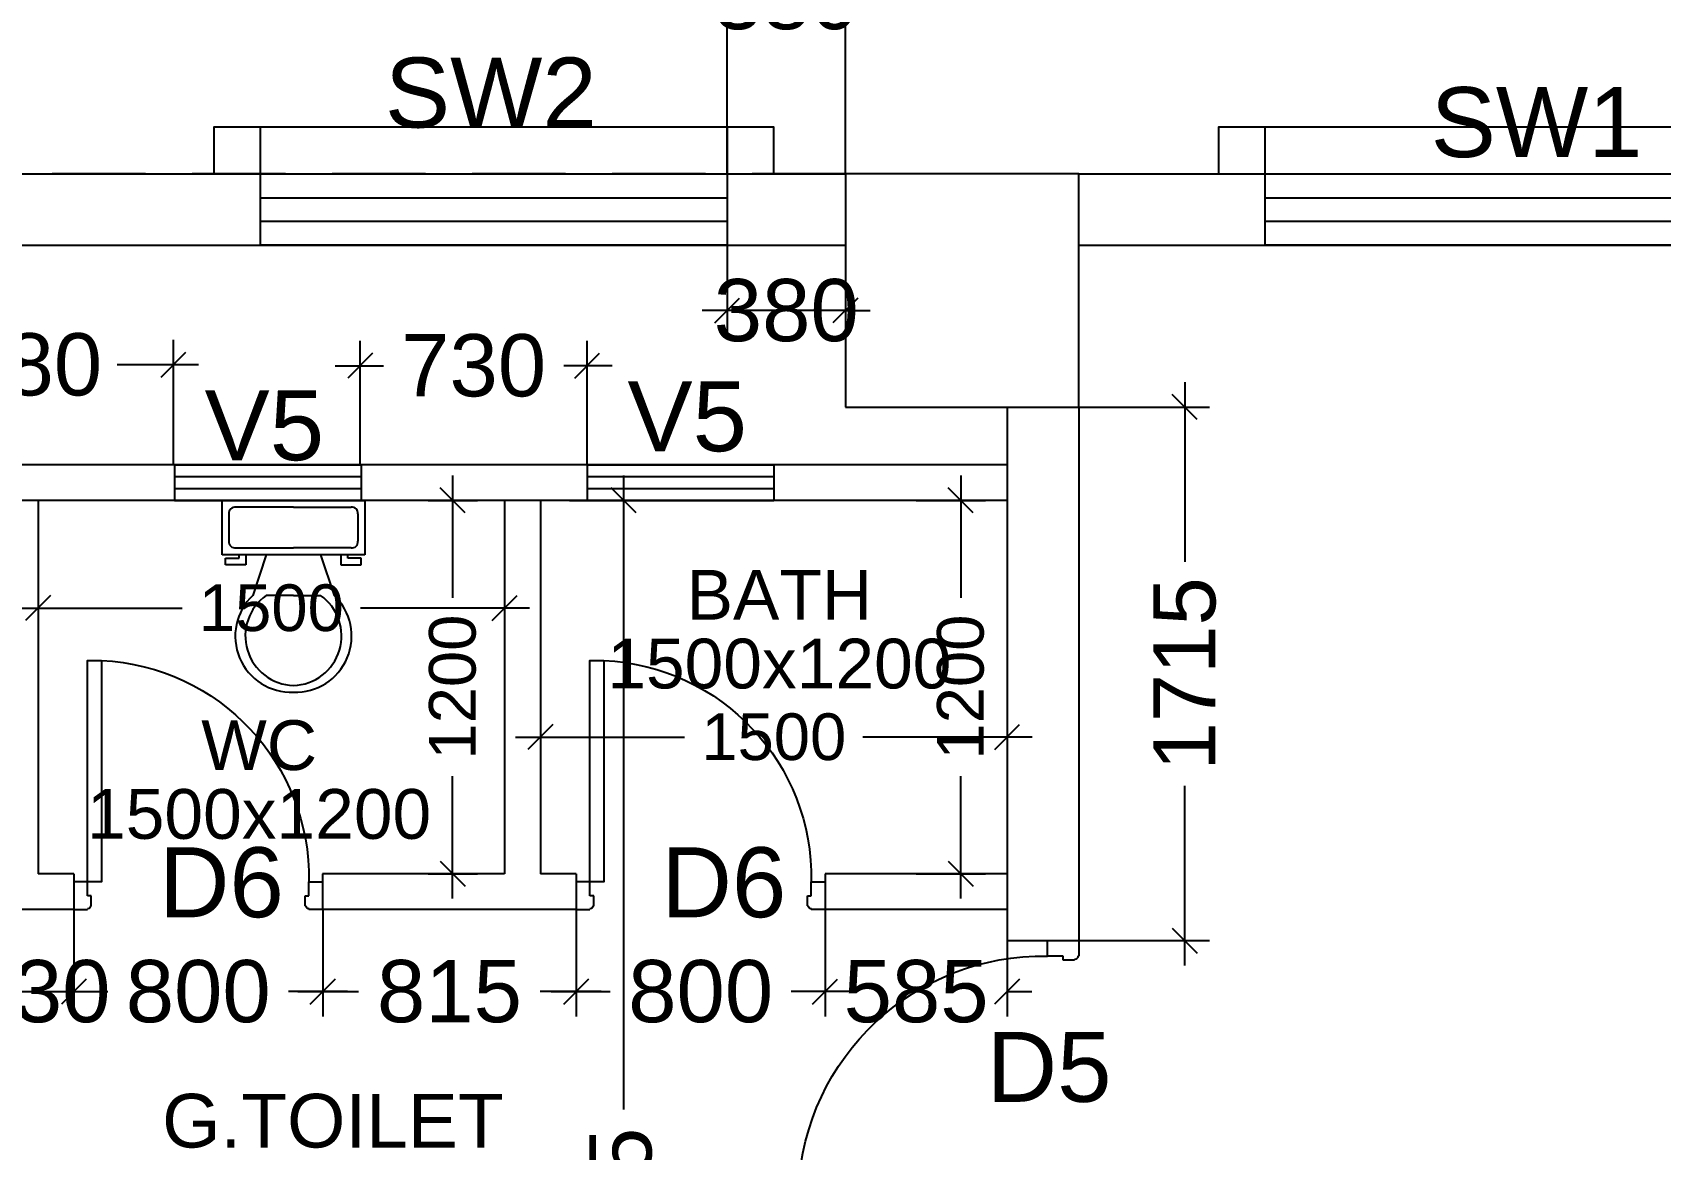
# Model space of a CAD drawing. Extents: x 7897917 to 8423973, y -6487334 to -6173396.
# Drawn here: x 7922551 to 7927784, y -6340152 to -6336561 of the extents above; entities that cross this region are included whole.
import ezdxf
from ezdxf.enums import TextEntityAlignment as Align

# ---------------------------------------------------------------- set-up
doc = ezdxf.new("R2010")
doc.units = 0
doc.header["$LTSCALE"] = 600
doc.header["$MEASUREMENT"] = 0
doc.header["$PDMODE"] = 35
doc.linetypes.add('DASHED', pattern=[0.75, 0.5, -0.25])
doc.layers.get('0').update_dxf_attribs({"linetype": 'CONTINUOUS'})
doc.layers.get('Defpoints').update_dxf_attribs({"linetype": 'CONTINUOUS'})
for name, color, linetype in [('chajja', 7, 'CONTINUOUS'), ('DIM', 8, 'CONTINUOUS'), ('DIM-TEXT', 8, 'CONTINUOUS'), ('DOOR', 32, 'CONTINUOUS'), ('Ele Proje.', 7, 'CONTINUOUS'), ('Fixed Glass', 171, 'CONTINUOUS'), ('joinery', 7, 'CONTINUOUS'), ('LA-column', 3, 'CONTINUOUS'), ('Room Dim', 1, 'CONTINUOUS'), ('T Wall', 8, 'CONTINUOUS'), ('TEXT', 6, 'CONTINUOUS'), ('toi-fix', 46, 'CONTINUOUS'), ('Wall', 1, 'CONTINUOUS'), ('Walls', 7, 'CONTINUOUS'), ('WIN', 151, 'CONTINUOUS'), ('Working Dim', 5, 'CONTINUOUS')]:
    doc.layers.add(name, color=color, linetype=linetype)
doc.styles.add('ari', font='arial.ttf')
doc.styles.add('ARIAL', font='arial.ttf')
doc.styles.add('RT', font='romant.shx')
doc.styles.get("Standard").update_dxf_attribs({"font": 'romans.shx'})
doc.dimstyles.new('int. dim', dxfattribs={"dimtxt": 450, "dimasz": 80, "dimexe": 80, "dimexo": 0, "dimgap": 70, "dimtad": 0, "dimdec": 0, "dimzin": 12, "dimdsep": 46, "dimtxsty": 'ari', "dimblk": 'OBLIQUE', "dimcen": 2, "dimdle": 80, "dimclrd": 256, "dimclre": 256, "dimclrt": 6, "dimadec": 0, "dimazin": 0, "dimtfac": 1, "dimtdec": 0, "dimtix": 1, "dimtmove": 2, "dimatfit": 3, "dimfxl": 1, "dimtolj": 1, "dimtzin": 0, "dimlwd": -1, "dimlwe": -1, "dimarcsym": 0})
doc.dimstyles.new('STANDARD$0', dxfattribs={"dimscale": 0, "dimtxt": 150, "dimasz": 125, "dimexe": 0.75, "dimexo": 1, "dimgap": 25, "dimtad": 1, "dimdec": 0, "dimdsep": 46, "dimtxsty": 'Standard', "dimblk1": 'DOT', "dimblk2": 'DOT', "dimsah": 1, "dimcen": 2.5, "dimclrd": 1, "dimclre": 1, "dimclrt": 3, "dimadec": 0, "dimazin": 0, "dimtfac": 1, "dimtdec": 0, "dimtmove": 0, "dimatfit": 3, "dimldrblk": 'DOT', "dimfxl": 1, "dimtolj": 1, "dimtzin": 0, "dimarcsym": 0})
doc.dimstyles.new('TEXT', dxfattribs={"dimscale": 0, "dimtxt": 600, "dimasz": 300, "dimexe": 300, "dimexo": 30, "dimgap": 50, "dimtad": 0, "dimdec": 0, "dimzin": 0, "dimdsep": 46, "dimtxsty": 'RT', "dimblk": 'OBLIQUE', "dimcen": 0.09, "dimdle": 300, "dimclrd": 256, "dimclre": 256, "dimclrt": 170, "dimadec": 0, "dimazin": 0, "dimtfac": 1, "dimtdec": 0, "dimtofl": 0, "dimtmove": 2, "dimatfit": 3, "dimfxl": 1, "dimfrac": 2, "dimtolj": 1, "dimtzin": 0, "dimlwd": -1, "dimlwe": -1, "dimarcsym": 0})

# ---------------------------------------------------------------- blocks, each defined once
blk = doc.blocks.new('Z$W@#1841')
at = {"layer": 'DOOR'}
for p, q in [((-267.6, -167.4), (-317.3, -167.4)), ((-317.3, -167.4), (-317.3, -267.4)), ((-267.6, -217.9), (-267.6, -167.4)), ((533, -217.9), (533, -167.4)), ((533, -167.4), (582.7, -167.4)), ((582.7, -167.4), (582.7, -267.4)), ((-254.1, -217.9), (-267.6, -217.9)), ((-254.1, -253.9), (-256.3, -253.9)), ((-254.1, -253.9), (-254.1, -217.9)), ((519.5, -253.9), (519.5, -217.9)), ((519.5, -217.9), (533, -217.9)), ((519.5, -253.9), (521.7, -253.9)), ((-317.3, -267.4), (-267.6, -267.4)), ((-267.6, -267.4), (-267.6, -265.2)), ((533, -267.4), (533, -265.2)), ((582.7, -267.4), (533, -267.4))]:
    blk.add_line(p, q, dxfattribs=at)
blk.add_lwpolyline([(482.5, 633.2), (482.5, -167.4), (533, -167.4), (533, 633.2)], close=True, dxfattribs=at)
at = {"layer": 'DOOR', "color": 145}
blk.add_arc((518.4, -152.1), 786.1, 92.6177, 181.1129, dxfattribs=at)
at = {"layer": 'DOOR'}
for centre, start, end in [((-267.6, -253.9), 270, 0), ((533, -253.9), 180, 270)]:
    blk.add_arc(centre, 11.2, start, end, dxfattribs=at)
blk = doc.blocks.new('A$C70ED7303')
at = {"layer": 'toi-fix', "color": 8}
for p, q in [((0, 0), (229, 0)), ((229, 0), (229, -174.4)), ((-229, 0), (0, 0)), ((-229, -174.4), (-229, 0)), ((-207.2, -43.6), (-207.2, -130.8)), ((0, -21.8), (-185.4, -21.8)), ((0, -21.8), (185.4, -21.8)), ((207.2, -43.6), (207.2, -130.8)), ((-185.4, -152.6), (0, -152.6)), ((185.4, -152.6), (0, -152.6)), ((229, -174.4), (-229, -174.4)), ((-218.1, -207.2), (-218.1, -185.4)), ((-218.1, -185.4), (-174.4, -185.4)), ((-152.6, -207.2), (-218.1, -207.2)), ((-174.4, -185.4), (-174.4, -174.4)), ((-152.6, -174.4), (-152.6, -207.2)), ((-87.2, -174.4), (-130.8, -305.3)), ((87.2, -174.4), (130.8, -305.3)), ((152.6, -174.4), (152.6, -207.2)), ((152.6, -207.2), (218.1, -207.2)), ((174.4, -185.4), (174.4, -174.4)), ((218.1, -185.4), (174.4, -185.4)), ((218.1, -207.2), (218.1, -185.4)), ((0, -305.3), (-87.2, -305.3)), ((0, -305.3), (87.2, -305.3))]:
    blk.add_line(p, q, dxfattribs=at)
for centre, major_axis, start_param, end_param in [((-188.1, -40.9), (13.6, -13.6), 2.214297, 4.068888), ((188.1, -40.9), (13.6, -13.6), 0.643501, 2.498091), ((-188.1, -133.6), (-13.6, -13.6), 5.35589, 7.21048), ((188.1, -133.6), (-13.6, -13.6), 0.643501, 2.498091), ((-6.6, -436.2), (-127.6, -127.6), 4.686239, 7.105146), ((4.7, -435.5), (-112.7, -112.7), 4.541602, 7.039318), ((6.6, -436.2), (55.8, -171.6), -0.351019, 2.067888), ((-4.7, -435.5), (-112.7, -112.7), 0.814663, 3.31238)]:
    blk.add_ellipse(centre, major_axis=major_axis, ratio=1, start_param=start_param, end_param=end_param, dxfattribs=at)
blk = doc.blocks.new('_Oblique')
at = {"color": 0, "linetype": 'ByBlock', "lineweight": -2}
blk.add_line((-0.5, -0.5), (0.5, 0.5), dxfattribs=at)
blk = doc.blocks.new('*D237')
at = {"layer": 'Defpoints', "color": 0, "transparency": 16777216}
for p in [(7924183.8, -6338327.2, 5.1), (7925683.9, -6338327.2, 10.3), (7925683.9, -6338826)]:
    blk.add_point(p, dxfattribs=at)
at = {"layer": 'Working Dim', "transparency": 16777216}
for p, q in [((7924183.8, -6338327.2), (7924183.8, -6338906)), ((7925683.9, -6338327.2), (7925683.9, -6338906)), ((7924103.8, -6338826), (7924647.2, -6338826)), ((7925763.9, -6338826), (7925220.5, -6338826))]:
    blk.add_line(p, q, dxfattribs=at)
at = {"layer": 'Working Dim', "transparency": 16777216, "xscale": 80, "yscale": 80, "zscale": 80, "rotation": 180}
blk.add_blockref('_Oblique', (7924183.8, -6338826), dxfattribs=at)
at = {"layer": 'Working Dim', "transparency": 16777216, "xscale": 80, "yscale": 80, "zscale": 80}
blk.add_blockref('_Oblique', (7925683.9, -6338826), dxfattribs=at)
at = {"layer": 'Working Dim', "color": 6, "transparency": 16777216, "insert": (7924933.8, -6338826), "char_height": 150, "attachment_point": 5, "style": 'ari'}
blk.add_mtext('\\A1;1500', dxfattribs=at)
blk = doc.blocks.new('*D244')
at = {"layer": 'Defpoints', "color": 0, "transparency": 16777216}
for p in [(7959834, -6333844.6), (7918773.9, -6337015.4, 5.1), (7959834, -6337152.6, -3)]:
    blk.add_point(p, dxfattribs=at)
at = {"layer": 'DIM', "color": 8, "transparency": 16777216}
for p, q in [((7918773.9, -6337015.4), (7918773.9, -6333544.6)), ((7959834, -6337152.6), (7959834, -6333544.6)), ((7918473.9, -6333844.6), (7937596, -6333844.6)), ((7960134, -6333844.6), (7941011.9, -6333844.6))]:
    blk.add_line(p, q, dxfattribs=at)
at = {"layer": 'DIM', "color": 8, "transparency": 16777216, "xscale": 300, "yscale": 300, "zscale": 300, "rotation": 180}
blk.add_blockref('_Oblique', (7918773.9, -6333844.6), dxfattribs=at)
at = {"layer": 'DIM', "color": 8, "transparency": 16777216, "xscale": 300, "yscale": 300, "zscale": 300}
blk.add_blockref('_Oblique', (7959834, -6333844.6), dxfattribs=at)
at = {"layer": 'DIM', "color": 7, "transparency": 16777216, "insert": (7939304, -6333844.6), "char_height": 750, "attachment_point": 5, "style": 'ari'}
blk.add_mtext('\\A1;41.06m', dxfattribs=at)
blk = doc.blocks.new('*D247')
at = {"layer": 'Defpoints', "color": 0, "transparency": 16777216}
for p in [(8038813.9, -6332733.4), (7918773.9, -6337015.4, 5.1), (8038813.9, -6337015.4, -42.2)]:
    blk.add_point(p, dxfattribs=at)
at = {"layer": 'DIM', "color": 8, "transparency": 16777216}
for p, q in [((7918773.9, -6337015.4), (7918773.9, -6332433.4)), ((8038813.9, -6337015.4), (8038813.9, -6332433.4)), ((7918473.9, -6332733.4), (7976845, -6332733.4)), ((8039113.9, -6332733.4), (7980742.8, -6332733.4))]:
    blk.add_line(p, q, dxfattribs=at)
at = {"layer": 'DIM', "color": 8, "transparency": 16777216, "xscale": 300, "yscale": 300, "zscale": 300, "rotation": 180}
blk.add_blockref('_Oblique', (7918773.9, -6332733.4), dxfattribs=at)
at = {"layer": 'DIM', "color": 8, "transparency": 16777216, "xscale": 300, "yscale": 300, "zscale": 300}
blk.add_blockref('_Oblique', (8038813.9, -6332733.4), dxfattribs=at)
at = {"layer": 'DIM', "color": 7, "transparency": 16777216, "insert": (7978793.9, -6332733.4), "char_height": 750, "attachment_point": 5, "style": 'ari'}
blk.add_mtext('\\A1;120.04m', dxfattribs=at)
blk = doc.blocks.new('*D287')
at = {"layer": 'Defpoints', "color": 0, "transparency": 16777216}
for p in [(7924277.4, -6338065.4, 5.1), (7924451, -6338065.4), (7924277.4, -6341740.4, -7.4)]:
    blk.add_point(p, dxfattribs=at)
at = {"layer": 'Working Dim', "transparency": 16777216}
for p, q in [((7924451, -6337985.4), (7924451, -6340023.2)), ((7924277.4, -6338065.4), (7924531, -6338065.4)), ((7924451, -6341820.4), (7924451, -6340761.8)), ((7924277.4, -6341740.4), (7924531, -6341740.4))]:
    blk.add_line(p, q, dxfattribs=at)
at = {"layer": 'Working Dim', "transparency": 16777216, "xscale": 80, "yscale": 80, "zscale": 80}
for p, rotation in [((7924451, -6338065.4), 90), ((7924451, -6341740.4), 270)]:
    blk.add_blockref('_Oblique', p, dxfattribs=dict(at, rotation=rotation))
at = {"layer": 'Working Dim', "color": 6, "transparency": 16777216, "insert": (7924442.4, -6340392.5), "char_height": 200, "attachment_point": 5, "rotation": 90, "style": 'ari'}
blk.add_mtext('\\A1;3675', dxfattribs=at)
blk = doc.blocks.new('*D290')
at = {"layer": 'Defpoints', "color": 0, "transparency": 16777216}
for p in [(7922568.8, -6338254.4, 5.1), (7924068.8, -6338288, 5.1), (7924068.8, -6338411.3)]:
    blk.add_point(p, dxfattribs=at)
at = {"layer": 'Working Dim', "transparency": 16777216}
for p, q in [((7922568.8, -6338254.4), (7922568.8, -6338491.3)), ((7924068.8, -6338288), (7924068.8, -6338491.3)), ((7922488.8, -6338411.3), (7923032.1, -6338411.3)), ((7924148.8, -6338411.3), (7923605.4, -6338411.3))]:
    blk.add_line(p, q, dxfattribs=at)
at = {"layer": 'Working Dim', "transparency": 16777216, "xscale": 80, "yscale": 80, "zscale": 80, "rotation": 180}
blk.add_blockref('_Oblique', (7922568.8, -6338411.3), dxfattribs=at)
at = {"layer": 'Working Dim', "transparency": 16777216, "xscale": 80, "yscale": 80, "zscale": 80}
blk.add_blockref('_Oblique', (7924068.8, -6338411.3), dxfattribs=at)
at = {"layer": 'Working Dim', "color": 6, "transparency": 16777216, "insert": (7923318.8, -6338411.3), "char_height": 150, "attachment_point": 5, "style": 'ari'}
blk.add_mtext('\\A1;1500', dxfattribs=at)
blk = doc.blocks.new('*D291')
at = {"layer": 'Defpoints', "color": 0, "transparency": 16777216}
for p in [(7923823.1, -6338065.4, 5.1), (7923901.6, -6338065.4), (7923823.1, -6339265.4, 5.1)]:
    blk.add_point(p, dxfattribs=at)
at = {"layer": 'Working Dim', "transparency": 16777216}
for p, q in [((7923901.6, -6337985.4), (7923901.6, -6338378.7)), ((7923823.1, -6338065.4), (7923981.6, -6338065.4)), ((7923901.6, -6339345.4), (7923901.6, -6338952)), ((7923823.1, -6339265.4), (7923981.6, -6339265.4))]:
    blk.add_line(p, q, dxfattribs=at)
at = {"layer": 'Working Dim', "transparency": 16777216, "xscale": 80, "yscale": 80, "zscale": 80}
for p, rotation in [((7923901.6, -6338065.4), 90), ((7923901.6, -6339265.4), 270)]:
    blk.add_blockref('_Oblique', p, dxfattribs=dict(at, rotation=rotation))
at = {"layer": 'Working Dim', "color": 6, "transparency": 16777216, "insert": (7923901.6, -6338665.4), "char_height": 150, "attachment_point": 5, "rotation": 90, "style": 'ari'}
blk.add_mtext('\\A1;1200', dxfattribs=at)
blk = doc.blocks.new('*D292')
at = {"layer": 'Defpoints', "color": 0, "transparency": 16777216}
for p in [(7925391.3, -6338065.4, 5.1), (7925534.6, -6338065.4), (7925391.3, -6339265.4, 5.1)]:
    blk.add_point(p, dxfattribs=at)
at = {"layer": 'Working Dim', "transparency": 16777216}
for p, q in [((7925534.6, -6337985.4), (7925534.6, -6338378.7)), ((7925391.3, -6338065.4), (7925614.6, -6338065.4)), ((7925534.6, -6339345.4), (7925534.6, -6338952)), ((7925391.3, -6339265.4), (7925614.6, -6339265.4))]:
    blk.add_line(p, q, dxfattribs=at)
at = {"layer": 'Working Dim', "transparency": 16777216, "xscale": 80, "yscale": 80, "zscale": 80}
for p, rotation in [((7925534.6, -6338065.4), 90), ((7925534.6, -6339265.4), 270)]:
    blk.add_blockref('_Oblique', p, dxfattribs=dict(at, rotation=rotation))
at = {"layer": 'Working Dim', "color": 6, "transparency": 16777216, "insert": (7925534.6, -6338665.4), "char_height": 150, "attachment_point": 5, "rotation": 90, "style": 'ari'}
blk.add_mtext('\\A1;1200', dxfattribs=at)
blk = doc.blocks.new('*D1112')
at = {"layer": 'Defpoints', "color": 0, "transparency": 16777216}
for p in [(7924783.9, -6337245.4, 47.4), (7925163.9, -6337245.4, 47.4), (7924783.9, -6337455)]:
    blk.add_point(p, dxfattribs=at)
at = {"layer": 'Working Dim', "transparency": 16777216}
for p, q in [((7924783.9, -6337245.4), (7924783.9, -6337535)), ((7925163.9, -6337245.4), (7925163.9, -6337535)), ((7924783.9, -6337455), (7924703.9, -6337455)), ((7925163.9, -6337455), (7924783.9, -6337455)), ((7925163.9, -6337455), (7925243.9, -6337455))]:
    blk.add_line(p, q, dxfattribs=at)
at = {"layer": 'Working Dim', "transparency": 16777216, "xscale": 80, "yscale": 80, "zscale": 80}
blk.add_blockref('_Oblique', (7924783.9, -6337455), dxfattribs=at)
at = {"layer": 'Working Dim', "transparency": 16777216, "xscale": 80, "yscale": 80, "zscale": 80, "rotation": 180}
blk.add_blockref('_Oblique', (7925163.9, -6337455), dxfattribs=at)
at = {"layer": 'Working Dim', "color": 6, "transparency": 16777216, "insert": (7924973.9, -6337455), "char_height": 200, "attachment_point": 5, "style": 'ari'}
blk.add_mtext('\\A1;380', dxfattribs=at)
blk = doc.blocks.new('*D1114')
at = {"layer": 'Defpoints', "color": 0, "transparency": 16777216}
for p in [(7923004.3, -6337629.3), (7921924.2, -6337950.4), (7923004.3, -6337950.4)]:
    blk.add_point(p, dxfattribs=at)
at = {"layer": 'Working Dim', "transparency": 16777216}
for p, q in [((7921924.2, -6337950.4), (7921924.2, -6337549.3)), ((7923004.3, -6337950.4), (7923004.3, -6337549.3)), ((7921844.2, -6337629.3), (7922105.4, -6337629.3)), ((7923084.3, -6337629.3), (7922823.1, -6337629.3))]:
    blk.add_line(p, q, dxfattribs=at)
at = {"layer": 'Working Dim', "transparency": 16777216, "xscale": 80, "yscale": 80, "zscale": 80, "rotation": 180}
blk.add_blockref('_Oblique', (7921924.2, -6337629.3), dxfattribs=at)
at = {"layer": 'Working Dim', "transparency": 16777216, "xscale": 80, "yscale": 80, "zscale": 80}
blk.add_blockref('_Oblique', (7923004.3, -6337629.3), dxfattribs=at)
at = {"layer": 'Working Dim', "color": 6, "transparency": 16777216, "insert": (7922464.3, -6337629.3), "char_height": 200, "attachment_point": 5, "style": 'ari'}
blk.add_mtext('\\A1;1080', dxfattribs=at)
blk = doc.blocks.new('*D1115')
at = {"layer": 'Defpoints', "color": 0, "transparency": 16777216}
for p in [(7924333.9, -6337632.3), (7923604.3, -6337950.4), (7924333.9, -6337950.4)]:
    blk.add_point(p, dxfattribs=at)
at = {"layer": 'Working Dim', "transparency": 16777216}
for p, q in [((7923604.3, -6337950.4), (7923604.3, -6337552.3)), ((7924333.9, -6337950.4), (7924333.9, -6337552.3)), ((7923524.3, -6337632.3), (7923679.3, -6337632.3)), ((7924413.9, -6337632.3), (7924258.9, -6337632.3))]:
    blk.add_line(p, q, dxfattribs=at)
at = {"layer": 'Working Dim', "transparency": 16777216, "xscale": 80, "yscale": 80, "zscale": 80, "rotation": 180}
blk.add_blockref('_Oblique', (7923604.3, -6337632.3), dxfattribs=at)
at = {"layer": 'Working Dim', "transparency": 16777216, "xscale": 80, "yscale": 80, "zscale": 80}
blk.add_blockref('_Oblique', (7924333.9, -6337632.3), dxfattribs=at)
at = {"layer": 'Working Dim', "color": 6, "transparency": 16777216, "insert": (7923969.1, -6337632.3), "char_height": 200, "attachment_point": 5, "style": 'ari'}
blk.add_mtext('\\A1;730', dxfattribs=at)
blk = doc.blocks.new('*D1122')
at = {"layer": 'Defpoints', "color": 0, "transparency": 16777216}
for p in [(7924783.9, -6336452.1), (7924783.9, -6337015.4), (7925163.9, -6337015.4)]:
    blk.add_point(p, dxfattribs=at)
at = {"layer": 'Working Dim', "transparency": 16777216}
for p, q in [((7924783.9, -6337015.4), (7924783.9, -6336372.1)), ((7925163.9, -6337015.4), (7925163.9, -6336372.1)), ((7924783.9, -6336452.1), (7924703.9, -6336452.1)), ((7925163.9, -6336452.1), (7924783.9, -6336452.1)), ((7925163.9, -6336452.1), (7925243.9, -6336452.1))]:
    blk.add_line(p, q, dxfattribs=at)
at = {"layer": 'Working Dim', "transparency": 16777216, "xscale": 80, "yscale": 80, "zscale": 80}
blk.add_blockref('_Oblique', (7924783.9, -6336452.1), dxfattribs=at)
at = {"layer": 'Working Dim', "transparency": 16777216, "xscale": 80, "yscale": 80, "zscale": 80, "rotation": 180}
blk.add_blockref('_Oblique', (7925163.9, -6336452.1), dxfattribs=at)
at = {"layer": 'Working Dim', "color": 6, "transparency": 16777216, "insert": (7924973.9, -6336452.1), "char_height": 200, "attachment_point": 5, "style": 'ari'}
blk.add_mtext('\\A1;380', dxfattribs=at)
blk = doc.blocks.new('*D1427')
at = {"layer": 'Defpoints', "color": 0, "transparency": 16777216}
for p in [(7925913.9, -6337765.4), (7925913.9, -6339480.4), (7926254.8, -6339480.4)]:
    blk.add_point(p, dxfattribs=at)
at = {"layer": 'Working Dim', "transparency": 16777216}
for p, q in [((7926254.8, -6337685.4), (7926254.8, -6338262.9)), ((7925913.9, -6337765.4), (7926334.8, -6337765.4)), ((7926254.8, -6339560.4), (7926254.8, -6338982.8)), ((7925913.9, -6339480.4), (7926334.8, -6339480.4))]:
    blk.add_line(p, q, dxfattribs=at)
at = {"layer": 'Working Dim', "transparency": 16777216, "xscale": 80, "yscale": 80, "zscale": 80}
for p, rotation in [((7926254.8, -6337765.4), 90), ((7926254.8, -6339480.4), 270)]:
    blk.add_blockref('_Oblique', p, dxfattribs=dict(at, rotation=rotation))
at = {"layer": 'Working Dim', "color": 6, "transparency": 16777216, "insert": (7926254.8, -6338622.9), "char_height": 200, "attachment_point": 5, "rotation": 90, "style": 'ari'}
blk.add_mtext('\\A1;1715', dxfattribs=at)
blk = doc.blocks.new('*D1699')
at = {"layer": 'Defpoints', "color": 0, "transparency": 16777216}
for p in [(7922453.8, -6339380.4), (7922683.8, -6339380.4), (7922683.8, -6339644.1)]:
    blk.add_point(p, dxfattribs=at)
at = {"layer": 'Working Dim', "transparency": 16777216}
for p, q in [((7922453.8, -6339380.4), (7922453.8, -6339724.1)), ((7922683.8, -6339380.4), (7922683.8, -6339724.1)), ((7922453.8, -6339644.1), (7922373.8, -6339644.1)), ((7922453.8, -6339644.1), (7922683.8, -6339644.1)), ((7922683.8, -6339644.1), (7922763.8, -6339644.1))]:
    blk.add_line(p, q, dxfattribs=at)
at = {"layer": 'Working Dim', "transparency": 16777216, "xscale": 80, "yscale": 80, "zscale": 80}
blk.add_blockref('_Oblique', (7922453.8, -6339644.1), dxfattribs=at)
at = {"layer": 'Working Dim', "transparency": 16777216, "xscale": 80, "yscale": 80, "zscale": 80, "rotation": 180}
blk.add_blockref('_Oblique', (7922683.8, -6339644.1), dxfattribs=at)
at = {"layer": 'Working Dim', "color": 6, "transparency": 16777216, "insert": (7922568.8, -6339644.1), "char_height": 200, "attachment_point": 5, "style": 'ari'}
blk.add_mtext('\\A1;230', dxfattribs=at)
blk = doc.blocks.new('*D1700')
at = {"layer": 'Defpoints', "color": 0, "transparency": 16777216}
for p in [(7922683.8, -6339380.4), (7923483.8, -6339380.4), (7923483.8, -6339644.1)]:
    blk.add_point(p, dxfattribs=at)
at = {"layer": 'Working Dim', "transparency": 16777216}
for p, q in [((7922683.8, -6339380.4), (7922683.8, -6339724.1)), ((7923483.8, -6339380.4), (7923483.8, -6339724.1)), ((7922603.8, -6339644.1), (7922793, -6339644.1)), ((7923563.8, -6339644.1), (7923374.5, -6339644.1))]:
    blk.add_line(p, q, dxfattribs=at)
at = {"layer": 'Working Dim', "transparency": 16777216, "xscale": 80, "yscale": 80, "zscale": 80, "rotation": 180}
blk.add_blockref('_Oblique', (7922683.8, -6339644.1), dxfattribs=at)
at = {"layer": 'Working Dim', "transparency": 16777216, "xscale": 80, "yscale": 80, "zscale": 80}
blk.add_blockref('_Oblique', (7923483.8, -6339644.1), dxfattribs=at)
at = {"layer": 'Working Dim', "color": 6, "transparency": 16777216, "insert": (7923083.8, -6339644.1), "char_height": 200, "attachment_point": 5, "style": 'ari'}
blk.add_mtext('\\A1;800', dxfattribs=at)
blk = doc.blocks.new('*D1701')
at = {"layer": 'Defpoints', "color": 0, "transparency": 16777216}
for p in [(7923483.8, -6339380.4), (7924298.8, -6339380.4), (7924298.8, -6339644.1)]:
    blk.add_point(p, dxfattribs=at)
at = {"layer": 'Working Dim', "transparency": 16777216}
for p, q in [((7923483.8, -6339380.4), (7923483.8, -6339724.1)), ((7924298.8, -6339380.4), (7924298.8, -6339724.1)), ((7923403.8, -6339644.1), (7923599.4, -6339644.1)), ((7924378.8, -6339644.1), (7924183.1, -6339644.1))]:
    blk.add_line(p, q, dxfattribs=at)
at = {"layer": 'Working Dim', "transparency": 16777216, "xscale": 80, "yscale": 80, "zscale": 80, "rotation": 180}
blk.add_blockref('_Oblique', (7923483.8, -6339644.1), dxfattribs=at)
at = {"layer": 'Working Dim', "transparency": 16777216, "xscale": 80, "yscale": 80, "zscale": 80}
blk.add_blockref('_Oblique', (7924298.8, -6339644.1), dxfattribs=at)
at = {"layer": 'Working Dim', "color": 6, "transparency": 16777216, "insert": (7923891.3, -6339644.1), "char_height": 200, "attachment_point": 5, "style": 'ari'}
blk.add_mtext('\\A1;815', dxfattribs=at)
blk = doc.blocks.new('*D1702')
at = {"layer": 'Defpoints', "color": 0, "transparency": 16777216}
for p in [(7924298.8, -6339380.4), (7925098.8, -6339380.4), (7925098.8, -6339644.1)]:
    blk.add_point(p, dxfattribs=at)
at = {"layer": 'Working Dim', "transparency": 16777216}
for p, q in [((7924298.8, -6339380.4), (7924298.8, -6339724.1)), ((7925098.8, -6339380.4), (7925098.8, -6339724.1)), ((7924218.8, -6339644.1), (7924408, -6339644.1)), ((7925178.8, -6339644.1), (7924989.5, -6339644.1))]:
    blk.add_line(p, q, dxfattribs=at)
at = {"layer": 'Working Dim', "transparency": 16777216, "xscale": 80, "yscale": 80, "zscale": 80, "rotation": 180}
blk.add_blockref('_Oblique', (7924298.8, -6339644.1), dxfattribs=at)
at = {"layer": 'Working Dim', "transparency": 16777216, "xscale": 80, "yscale": 80, "zscale": 80}
blk.add_blockref('_Oblique', (7925098.8, -6339644.1), dxfattribs=at)
at = {"layer": 'Working Dim', "color": 6, "transparency": 16777216, "insert": (7924698.8, -6339644.1), "char_height": 200, "attachment_point": 5, "style": 'ari'}
blk.add_mtext('\\A1;800', dxfattribs=at)
blk = doc.blocks.new('*D1703')
at = {"layer": 'Defpoints', "color": 0, "transparency": 16777216}
for p in [(7925098.8, -6339380.4), (7925683.8, -6339380.4), (7925683.8, -6339644.1)]:
    blk.add_point(p, dxfattribs=at)
at = {"layer": 'Working Dim', "transparency": 16777216}
for p, q in [((7925098.8, -6339380.4), (7925098.8, -6339724.1)), ((7925683.8, -6339380.4), (7925683.8, -6339724.1)), ((7925098.8, -6339644.1), (7925018.8, -6339644.1)), ((7925098.8, -6339644.1), (7925099.6, -6339644.1)), ((7925683.8, -6339644.1), (7925683, -6339644.1)), ((7925683.8, -6339644.1), (7925763.8, -6339644.1))]:
    blk.add_line(p, q, dxfattribs=at)
at = {"layer": 'Working Dim', "transparency": 16777216, "xscale": 80, "yscale": 80, "zscale": 80}
blk.add_blockref('_Oblique', (7925098.8, -6339644.1), dxfattribs=at)
at = {"layer": 'Working Dim', "transparency": 16777216, "xscale": 80, "yscale": 80, "zscale": 80, "rotation": 180}
blk.add_blockref('_Oblique', (7925683.8, -6339644.1), dxfattribs=at)
at = {"layer": 'Working Dim', "color": 6, "transparency": 16777216, "insert": (7925391.3, -6339644.1), "char_height": 200, "attachment_point": 5, "style": 'ari'}
blk.add_mtext('\\A1;585', dxfattribs=at)
blk = doc.blocks.new('*D1724')
at = {"layer": 'Defpoints', "color": 0, "linetype": 'Continuous', "transparency": 16777216}
for p in [(7935541.5, -6335351), (7918773.9, -6337015.4, -0.2), (7935541.5, -6337015.4, 11187)]:
    blk.add_point(p, dxfattribs=at)
at = {"layer": 'DIM-TEXT', "transparency": 16777216}
for p, q in [((7918773.9, -6337015.4), (7918773.9, -6335051)), ((7935541.5, -6337015.4), (7935541.5, -6335051)), ((7918473.9, -6335351), (7921260.3, -6335351)), ((7935841.5, -6335351), (7933055, -6335351))]:
    blk.add_line(p, q, dxfattribs=at)
at = {"layer": 'DIM-TEXT', "linetype": 'Continuous', "transparency": 16777216, "xscale": 300, "yscale": 300, "zscale": 300, "rotation": 180}
blk.add_blockref('_Oblique', (7918773.9, -6335351), dxfattribs=at)
at = {"layer": 'DIM-TEXT', "linetype": 'Continuous', "transparency": 16777216, "xscale": 300, "yscale": 300, "zscale": 300}
blk.add_blockref('_Oblique', (7935541.5, -6335351), dxfattribs=at)
at = {"layer": 'DIM-TEXT', "color": 170, "linetype": 'Continuous', "transparency": 16777216, "insert": (7927157.7, -6335351), "char_height": 750, "attachment_point": 5, "style": 'ari'}
blk.add_mtext('\\A1;{\\H0.8x;ATTENDANT WAITING HALLS\\P(NIGHT STAY)}', dxfattribs=at)

msp = doc.modelspace()

# ---------------------------------------------------------------- linework, layer by layer
at = {"layer": 'chajja', "color": 8}
for p, q in [((7924783.907, -6336865.366), (7923283.907, -6336865.366)), ((7928313.691, -6336865.367), (7926513.691, -6336865.367))]:
    msp.add_line(p, q, dxfattribs=at)
at = {"layer": 'chajja', "color": 7, "linetype": 'DASHED'}
msp.add_line((7925163.907, -6337015.387), (7919523.907, -6337015.387), dxfattribs=at)
at = {"layer": 'Ele Proje.'}
for points in [[(7923283.907, -6337015.366), (7923283.907, -6336865.366), (7923133.907, -6336865.366), (7923133.907, -6337015.366)], [(7924933.907, -6337015.366), (7924933.907, -6336865.366), (7924783.907, -6336865.366), (7924783.907, -6337015.366)], [(7926513.691, -6337015.388), (7926513.691, -6336865.389), (7926363.691, -6336865.389), (7926363.691, -6337015.388)]]:
    msp.add_lwpolyline(points, dxfattribs=at)
at = {"layer": 'Fixed Glass'}
for points in [[(7924783.907, -6337015.366), (7924783.907, -6337245.366), (7923283.907, -6337245.366), (7923283.907, -6337015.366)], [(7924783.907, -6337092.387), (7924783.907, -6337168.387), (7923283.907, -6337168.387), (7923283.907, -6337092.387)]]:
    msp.add_lwpolyline(points, close=True, dxfattribs=at)
at = {"layer": 'LA-column', "color": 2}
msp.add_lwpolyline([(7925163.907, -6337765.366), (7925913.907, -6337765.366), (7925913.907, -6337015.366), (7925163.907, -6337015.366)], close=True, dxfattribs=at)
at = {"layer": 'T Wall', "color": 6, "linetype": 'Continuous'}
for p, q in [((7922568.771, -6338065.365), (7922568.771, -6339265.365)), ((7924068.771, -6338065.365), (7924068.771, -6339265.365)), ((7924183.771, -6338065.365), (7924183.771, -6339265.365)), ((7922683.771, -6339265.365), (7922568.771, -6339265.365)), ((7922683.771, -6339265.365), (7922683.771, -6339380.365)), ((7924068.771, -6339265.365), (7923483.771, -6339265.365)), ((7923483.771, -6339265.365), (7923483.771, -6339380.365)), ((7924298.771, -6339265.365), (7924183.771, -6339265.365)), ((7924298.771, -6339265.365), (7924298.771, -6339380.365)), ((7925683.771, -6339265.365), (7925098.771, -6339265.365)), ((7925098.771, -6339265.365), (7925098.771, -6339380.365)), ((7922683.771, -6339380.365), (7922453.771, -6339380.365)), ((7924298.771, -6339380.365), (7923483.771, -6339380.365)), ((7925683.771, -6339380.365), (7925098.771, -6339380.365))]:
    msp.add_line(p, q, dxfattribs=at)
at = {"layer": 'Wall', "linetype": 'Continuous'}
msp.add_line((7925683.907, -6338065.365), (7920953.907, -6338065.366), dxfattribs=at)
msp.add_lwpolyline([(7920723.907, -6337950.365), (7925683.907, -6337950.365)], dxfattribs=at)
at = {"layer": 'Walls'}
for p, q in [((7919523.907, -6337015.366), (7925163.907, -6337015.366)), ((7925913.644, -6337015.389), (7928913.644, -6337015.389)), ((7919523.907, -6337245.366), (7925163.907, -6337245.366)), ((7925913.644, -6337245.389), (7928913.644, -6337245.389))]:
    msp.add_line(p, q, dxfattribs=at)
at = {"layer": 'Walls', "linetype": 'Continuous'}
for p, q in [((7925683.907, -6337765.366), (7925683.907, -6339480.365)), ((7925913.907, -6337765.366), (7925913.907, -6339480.365)), ((7925913.907, -6337765.366), (7925913.907, -6339480.365)), ((7925683.907, -6339410.363), (7925683.907, -6339480.365)), ((7925683.907, -6339480.365), (7925913.907, -6339480.365))]:
    msp.add_line(p, q, dxfattribs=at)
at = {"layer": 'WIN', "linetype": 'Continuous'}
for p, q in [((7923007.291, -6337950.43), (7923607.291, -6337950.43)), ((7923007.291, -6337950.43), (7923007.291, -6338065.43)), ((7923607.291, -6337950.43), (7923607.291, -6338065.43)), ((7924333.907, -6337950.43), (7924933.907, -6337950.43)), ((7924333.907, -6337950.43), (7924333.907, -6338065.43)), ((7924933.907, -6337950.43), (7924933.907, -6338065.43)), ((7923007.291, -6337988.763), (7923607.291, -6337988.763)), ((7923007.291, -6338027.097), (7923607.291, -6338027.097)), ((7924333.907, -6337988.763), (7924933.907, -6337988.763)), ((7924333.907, -6338027.097), (7924933.907, -6338027.097)), ((7923007.291, -6338065.43), (7923607.291, -6338065.43)), ((7924333.907, -6338065.43), (7924933.907, -6338065.43))]:
    msp.add_line(p, q, dxfattribs=at)
for points in [[(7928313.691, -6337015.389), (7928313.691, -6337245.389), (7926513.691, -6337245.389), (7926513.691, -6337015.389)], [(7928313.691, -6337092.389), (7928313.691, -6337168.389), (7926513.691, -6337168.389), (7926513.691, -6337092.389)]]:
    msp.add_lwpolyline(points, close=True, dxfattribs=at)

# ---------------------------------------------------------------- block references
at = {"layer": 'DOOR', "linetype": 'Continuous', "xscale": -0.8887360580265522, "yscale": 0.8887360543012619, "zscale": 0.8887360539016385}
for p in [(7923201.652, -6339142.71), (7924816.652, -6339142.71)]:
    msp.add_blockref('Z$W@#1841', p, dxfattribs=at)
at = {"layer": 'DOOR', "linetype": 'Continuous', "xscale": -1, "rotation": 90}
msp.add_blockref('Z$W@#1841', (7925646.499, -6339797.65), dxfattribs=at)
at = {"layer": 'toi-fix', "linetype": 'Continuous'}
msp.add_blockref('A$C70ED7303', (7923389.809, -6338065.366), dxfattribs=at)

# ---------------------------------------------------------------- texts
at = {"layer": 'joinery', "style": 'ari'}
for s, p in [('SW2', (7924024.302, -6336866.774)), ('SW1', (7927385.87, -6336961.841)), ('V5', (7923296.288, -6337936.195, 3.336)), ('V5', (7924655.592, -6337907.28, 3.336))]:
    msp.add_text(s, height=225, dxfattribs=at).set_placement(p, align=Align.CENTER)
for s, p in [('D6', (7922957.277, -6339405.229, 5.131)), ('D6', (7924572.277, -6339405.229, 5.131)), ('D5', (7925617.824, -6339998.578, 5.131))]:
    msp.add_text(s, height=225, dxfattribs=at).set_placement(p)
at = {"layer": 'Room Dim', "style": 'ARIAL'}
for p in [(7924951.67, -6338669.749), (7923279.526, -6339153.129)]:
    msp.add_text('1500x1200', height=160, dxfattribs=at).set_placement(p, align=Align.CENTER)
at = {"layer": 'TEXT', "color": 7, "style": 'ARIAL'}
for s, height, p in [('BATH', 160, (7924951.67, -6338448.639)), ('WC', 160, (7923279.526, -6338932.019)), ('G.TOILET', 172.5, (7923516.666, -6340145.388))]:
    msp.add_text(s, height=height, dxfattribs=at).set_placement(p, align=Align.CENTER)

# ---------------------------------------------------------------- dimensions: what is measured, and where the dimension line sits
at = {"layer": 'DIM'}
for base, p2, picture, middle in [((8038813.926, -6332733.427), (8038813.926, -6337015.366, -42.231), '*D247', (7978793.916, -6332733.427)), ((7959834.046, -6333844.636), (7959834.046, -6337152.582, -2.972), '*D244', (7939303.977, -6333844.636))]:
    dim = msp.add_linear_dim(base=base, p1=(7918773.907, -6337015.366, 5.131), p2=p2, dimstyle='STANDARD$0', override={"dimscale": 1, "dimtxt": 750, "dimasz": 300, "dimexe": 300, "dimexo": 0, "dimgap": 1, "dimtad": 0, "dimdec": 2, "dimlfac": 0.001, "dimzin": 0, "dimpost": 'm', "dimtxsty": 'ari', "dimblk1": 'Oblique', "dimblk2": 'Oblique', "dimcen": 0, "dimdle": 300, "dimclrd": 8, "dimclre": 8, "dimclrt": 7, "dimadec": 2, "dimtdec": 2, "dimtmove": 2, "dimfxl": 0.75, "dimfrac": 1, "dimlwd": 65535, "dimlwe": 65535}, dxfattribs=at)
    dim.commit()
    dim.dimension.update_dxf_attribs({"geometry": picture, "text_midpoint": middle})
at = {"layer": 'DIM-TEXT', "linetype": 'Continuous'}
dim = msp.add_linear_dim(base=(7935541.455, -6335351.01, 0.191), p1=(7918773.907, -6337015.366), p2=(7935541.455, -6337015.409, 11187.172), angle=180, text='{\\H0.8x;ATTENDANT WAITING HALLS\\P(NIGHT STAY)}', dimstyle='TEXT', override={"dimscale": 1, "dimtxt": 750, "dimexo": 0, "dimtxsty": 'ari'}, dxfattribs=at)
dim.commit()
dim.dimension.update_dxf_attribs({"geometry": '*D1724', "text_midpoint": (7927157.681, -6335351.01, 0.191)})
at = {"layer": 'Working Dim'}
for base, p1, p2, override, picture, middle in [((7924783.907, -6336452.147), (7925163.907, -6337015.366), (7924783.907, -6337015.366), {"dimtxt": 200, "dimarcsym": 1}, '*D1122', (7924973.907, -6336452.147)), ((7923004.291, -6337629.283), (7921924.237, -6337950.43), (7923004.291, -6337950.365), {"dimtxt": 200, "dimarcsym": 1}, '*D1114', (7922464.264, -6337629.283)), ((7924333.907, -6337632.336), (7923604.291, -6337950.365), (7924333.907, -6337950.365), {"dimtxt": 200, "dimarcsym": 1}, '*D1115', (7923969.099, -6337632.336)), ((7924068.771, -6338411.308), (7922568.771, -6338254.363, 5.131), (7924068.771, -6338288.007, 5.131), {"dimtxt": 150}, '*D290', (7923318.771, -6338411.308)), ((7925683.907, -6338826.041), (7924183.771, -6338327.243, 5.131), (7925683.907, -6338327.243, 10.262), {"dimtxt": 150}, '*D237', (7924933.839, -6338826.041)), ((7922683.771, -6339644.07), (7922453.771, -6339380.365), (7922683.771, -6339380.365), {"dimtxt": 200, "dimarcsym": 1}, '*D1699', (7922568.771, -6339644.07)), ((7923483.771, -6339644.07), (7922683.771, -6339380.365), (7923483.771, -6339380.365), {"dimtxt": 200, "dimarcsym": 1}, '*D1700', (7923083.771, -6339644.07)), ((7924298.771, -6339644.07), (7923483.771, -6339380.365), (7924298.771, -6339380.365), {"dimtxt": 200, "dimarcsym": 1}, '*D1701', (7923891.271, -6339644.07)), ((7925098.771, -6339644.07), (7924298.771, -6339380.365), (7925098.771, -6339380.365), {"dimtxt": 200, "dimarcsym": 1}, '*D1702', (7924698.771, -6339644.07)), ((7925683.771, -6339644.07), (7925098.771, -6339380.365), (7925683.771, -6339380.365), {"dimtxt": 200, "dimarcsym": 1}, '*D1703', (7925391.271, -6339644.07))]:
    dim = msp.add_linear_dim(base=base, p1=p1, p2=p2, dimstyle='int. dim', override=override, dxfattribs=at)
    dim.commit()
    dim.dimension.update_dxf_attribs({"geometry": picture, "text_midpoint": middle})
for base, p1, p2, angle, override, picture, middle in [((7924783.907, -6337455.033, 14.83), (7925163.907, -6337245.366, 62.192), (7924783.907, -6337245.366, 62.192), 180, {"dimtxt": 200}, '*D1112', (7924973.907, -6337455.033, 14.83)), ((7923901.638, -6338065.365), (7923823.054, -6339265.365, 5.131), (7923823.054, -6338065.365, 5.131), 90, {"dimtxt": 150}, '*D291', (7923901.638, -6338665.365)), ((7925534.634, -6338065.365), (7925391.271, -6339265.365, 5.131), (7925391.271, -6338065.365, 5.131), 90, {"dimtxt": 150}, '*D292', (7925534.634, -6338665.365))]:
    dim = msp.add_linear_dim(base=base, p1=p1, p2=p2, angle=angle, dimstyle='int. dim', override=override, dxfattribs=at)
    dim.commit()
    dim.dimension.update_dxf_attribs({"geometry": picture, "text_midpoint": middle})
at = {"layer": 'Working Dim', "color": 7}
dim = msp.add_linear_dim(base=(7926254.83, -6339480.365), p1=(7925913.907, -6337765.366), p2=(7925913.907, -6339480.365), angle=90, dimstyle='int. dim', override={"dimtxt": 200, "dimarcsym": 1}, dxfattribs=at)
dim.commit()
dim.dimension.update_dxf_attribs({"geometry": '*D1427', "text_midpoint": (7926254.83, -6338622.866)})
at = {"layer": 'Working Dim'}
dim = msp.add_linear_dim(base=(7924451.021, -6338065.365), p1=(7924277.372, -6341740.353, -7.448), p2=(7924277.372, -6338065.365, 5.131), angle=90, dimstyle='int. dim', override={"dimtxt": 200}, dxfattribs=at)
dim.commit()
dim.dimension.update_dxf_attribs({"geometry": '*D287', "text_midpoint": (7924442.41, -6340392.527), "dimtype": 160})

doc.saveas('drawing.dxf')
